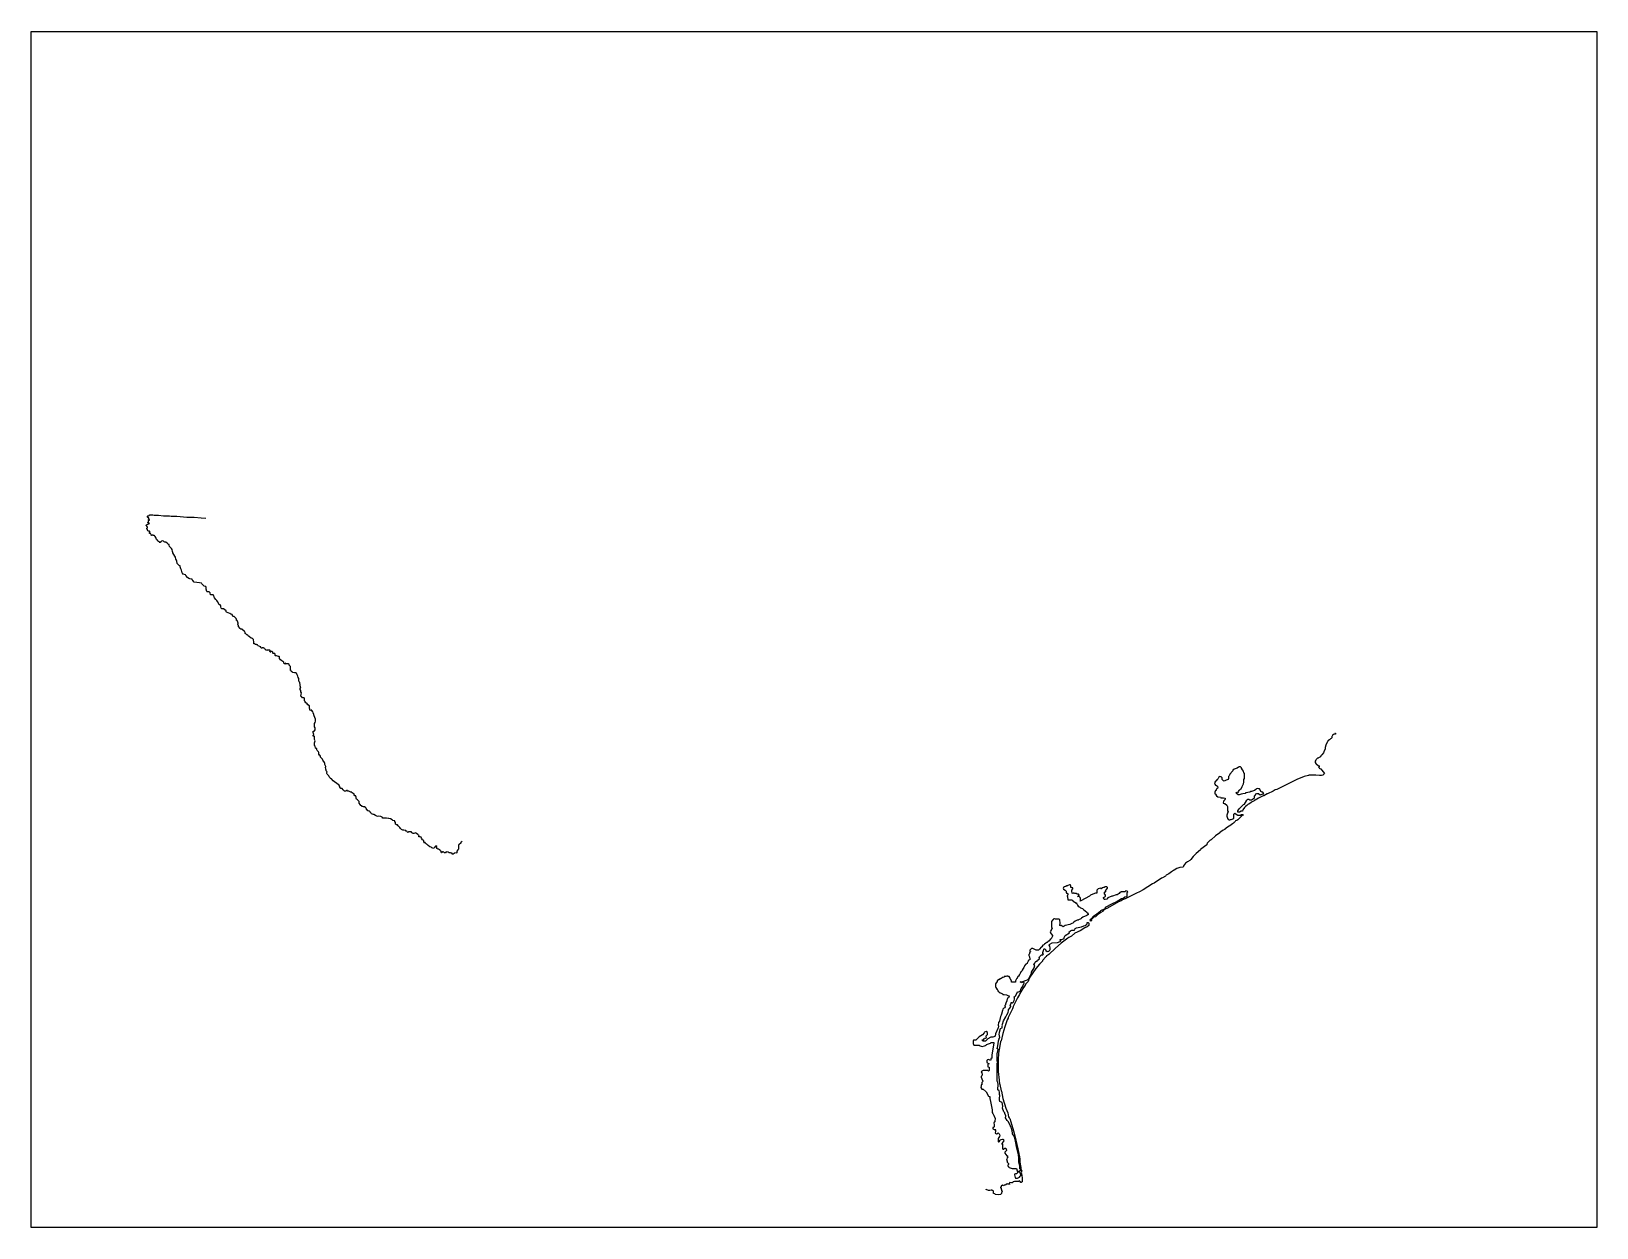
# Model space of a CAD drawing. Extents: x 0.1 to 10.9, y 0.1 to 8.4.
import ezdxf

# ---------------------------------------------------------------- set-up
doc = ezdxf.new("R2010")
doc.units = 0
doc.header["$MEASUREMENT"] = 0
doc.layers.add('STATE', color=7, linetype='CONTINUOUS')

# ---------------------------------------------------------------- blocks, each defined once
blk = doc.blocks.new('BLOCK_2')
at = {"layer": 'STATE'}
blk.add_lwpolyline([(0.093, 0.099), (0.093, 8.373), (10.92, 8.373), (10.92, 0.099), (0.093, 0.099)], dxfattribs=at)
at = {"layer": 'STATE', "color": 2}
for points in [[(3.073, 2.772), (3.07, 2.769), (3.067, 2.766), (3.063, 2.766), (3.063, 2.759), (3.053, 2.749), (3.047, 2.746), (3.047, 2.739), (3.047, 2.732), (3.047, 2.726), (3.047, 2.722), (3.047, 2.716), (3.043, 2.712), (3.037, 2.702), (3.037, 2.696), (3.037, 2.692), (3.03, 2.689), (3.023, 2.692), (3.017, 2.686), (3.01, 2.682), (3.003, 2.682), (3.003, 2.686), (3.003, 2.689), (2.997, 2.689), (2.993, 2.692), (2.983, 2.692), (2.977, 2.696), (2.963, 2.699), (2.957, 2.692), (2.953, 2.692), (2.95, 2.692), (2.947, 2.696), (2.943, 2.699), (2.94, 2.699), (2.937, 2.699), (2.937, 2.696), (2.933, 2.696), (2.933, 2.692), (2.93, 2.692), (2.927, 2.696), (2.927, 2.702), (2.923, 2.706), (2.92, 2.709), (2.917, 2.712), (2.91, 2.716), (2.907, 2.716), (2.903, 2.719), (2.897, 2.722), (2.897, 2.729), (2.897, 2.732), (2.897, 2.736), (2.89, 2.739), (2.887, 2.736), (2.883, 2.729), (2.88, 2.726), (2.877, 2.722), (2.863, 2.726), (2.863, 2.729), (2.853, 2.732), (2.85, 2.732), (2.837, 2.742), (2.833, 2.746), (2.83, 2.752), (2.827, 2.752), (2.82, 2.759), (2.817, 2.762), (2.813, 2.762), (2.813, 2.759), (2.81, 2.762), (2.807, 2.766), (2.807, 2.772), (2.807, 2.776), (2.8, 2.782), (2.793, 2.792), (2.79, 2.799), (2.787, 2.799), (2.783, 2.802), (2.773, 2.802), (2.773, 2.806), (2.777, 2.812), (2.773, 2.812), (2.767, 2.819), (2.757, 2.826), (2.753, 2.829), (2.74, 2.826), (2.73, 2.826), (2.727, 2.829), (2.723, 2.832), (2.723, 2.836), (2.72, 2.836), (2.71, 2.836), (2.707, 2.836), (2.703, 2.836), (2.697, 2.832), (2.693, 2.836), (2.69, 2.842), (2.687, 2.842), (2.683, 2.842), (2.683, 2.846), (2.67, 2.849), (2.663, 2.849), (2.653, 2.852), (2.647, 2.859), (2.643, 2.866), (2.637, 2.872), (2.63, 2.879), (2.627, 2.886), (2.62, 2.886), (2.613, 2.889), (2.613, 2.899), (2.613, 2.902), (2.607, 2.909), (2.607, 2.912), (2.603, 2.912), (2.593, 2.916), (2.59, 2.919), (2.577, 2.926), (2.567, 2.929), (2.563, 2.929), (2.55, 2.932), (2.54, 2.932), (2.53, 2.932), (2.527, 2.932), (2.523, 2.932), (2.523, 2.936), (2.52, 2.939), (2.51, 2.942), (2.493, 2.946), (2.487, 2.942), (2.483, 2.946), (2.473, 2.949), (2.463, 2.956), (2.46, 2.956), (2.447, 2.962), (2.443, 2.966), (2.437, 2.972), (2.437, 2.976), (2.43, 2.979), (2.423, 2.982), (2.42, 2.982), (2.417, 2.989), (2.413, 2.992), (2.41, 2.999), (2.407, 3.002), (2.397, 3.009), (2.393, 3.009), (2.39, 3.009), (2.387, 3.012), (2.383, 3.012), (2.38, 3.012), (2.38, 3.016), (2.377, 3.016), (2.373, 3.019), (2.367, 3.026), (2.36, 3.036), (2.36, 3.046), (2.35, 3.059), (2.343, 3.062), (2.34, 3.066), (2.34, 3.069), (2.34, 3.072), (2.34, 3.079), (2.337, 3.082), (2.337, 3.086), (2.33, 3.086), (2.327, 3.093), (2.327, 3.096), (2.327, 3.099), (2.323, 3.099), (2.32, 3.102), (2.313, 3.106), (2.31, 3.109), (2.31, 3.112), (2.303, 3.112), (2.29, 3.119), (2.28, 3.119), (2.28, 3.122), (2.277, 3.122), (2.273, 3.122), (2.27, 3.119), (2.267, 3.119), (2.263, 3.119), (2.26, 3.119), (2.25, 3.126), (2.243, 3.136), (2.24, 3.136), (2.237, 3.136), (2.233, 3.136), (2.227, 3.146), (2.227, 3.149), (2.227, 3.153), (2.223, 3.153), (2.223, 3.156), (2.223, 3.159), (2.19, 3.183), (2.18, 3.189), (2.17, 3.203), (2.163, 3.206), (2.16, 3.209), (2.157, 3.213), (2.153, 3.216), (2.15, 3.223), (2.14, 3.236), (2.137, 3.239), (2.137, 3.243), (2.137, 3.246), (2.14, 3.249), (2.137, 3.253), (2.133, 3.259), (2.133, 3.263), (2.13, 3.269), (2.127, 3.283), (2.13, 3.286), (2.13, 3.289), (2.127, 3.293), (2.123, 3.303), (2.123, 3.309), (2.12, 3.316), (2.11, 3.333), (2.107, 3.339), (2.103, 3.343), (2.097, 3.349), (2.093, 3.353), (2.093, 3.359), (2.09, 3.366), (2.087, 3.366), (2.083, 3.373), (2.083, 3.379), (2.083, 3.383), (2.083, 3.386), (2.08, 3.389), (2.077, 3.393), (2.07, 3.399), (2.067, 3.403), (2.067, 3.409), (2.067, 3.413), (2.063, 3.413), (2.06, 3.416), (2.057, 3.429), (2.053, 3.433), (2.053, 3.453), (2.057, 3.466), (2.053, 3.476), (2.053, 3.496), (2.05, 3.499), (2.043, 3.499), (2.043, 3.503), (2.043, 3.506), (2.047, 3.509), (2.043, 3.523), (2.043, 3.529), (2.043, 3.533), (2.047, 3.533), (2.05, 3.533), (2.053, 3.536), (2.057, 3.543), (2.057, 3.546), (2.057, 3.553), (2.057, 3.556), (2.053, 3.563), (2.053, 3.573), (2.053, 3.583), (2.053, 3.586), (2.057, 3.593), (2.06, 3.603), (2.06, 3.616), (2.05, 3.639), (2.047, 3.646), (2.047, 3.649), (2.043, 3.659), (2.04, 3.669), (2.037, 3.669), (2.033, 3.676), (2.033, 3.679), (2.03, 3.679), (2.027, 3.676), (2.023, 3.679), (2.02, 3.679), (2.02, 3.686), (2.017, 3.693), (2.017, 3.709), (2.007, 3.716), (2, 3.726), (1.993, 3.729), (1.987, 3.736), (1.987, 3.739), (1.983, 3.743), (1.983, 3.749), (1.983, 3.753), (1.983, 3.756), (1.98, 3.763), (1.97, 3.763), (1.963, 3.773), (1.957, 3.776), (1.96, 3.789), (1.963, 3.799), (1.957, 3.806), (1.957, 3.816), (1.953, 3.816), (1.953, 3.823), (1.953, 3.829), (1.953, 3.833), (1.957, 3.833), (1.953, 3.846), (1.953, 3.856), (1.95, 3.866), (1.95, 3.869), (1.947, 3.873), (1.943, 3.886), (1.943, 3.889), (1.943, 3.896), (1.94, 3.903), (1.937, 3.913), (1.933, 3.923), (1.927, 3.933), (1.923, 3.936), (1.92, 3.936), (1.917, 3.936), (1.913, 3.936), (1.903, 3.939), (1.897, 3.943), (1.893, 3.943), (1.89, 3.953), (1.887, 3.953), (1.887, 3.956), (1.887, 3.963), (1.887, 3.976), (1.887, 3.979), (1.877, 3.989), (1.877, 3.996), (1.873, 3.999), (1.867, 3.999), (1.857, 3.999), (1.85, 4.003), (1.85, 3.999), (1.847, 3.996), (1.847, 3.999), (1.843, 3.999), (1.84, 4.003), (1.84, 4.006), (1.84, 4.009), (1.827, 4.019), (1.817, 4.026), (1.81, 4.036), (1.81, 4.043), (1.81, 4.046), (1.807, 4.049), (1.803, 4.049), (1.79, 4.053), (1.783, 4.053), (1.78, 4.056), (1.78, 4.059), (1.78, 4.066), (1.777, 4.069), (1.773, 4.069), (1.767, 4.069), (1.763, 4.073), (1.763, 4.079), (1.757, 4.086), (1.757, 4.083), (1.753, 4.083), (1.75, 4.079), (1.747, 4.079), (1.743, 4.083), (1.743, 4.086), (1.747, 4.089), (1.743, 4.093), (1.74, 4.093), (1.737, 4.093), (1.73, 4.093), (1.723, 4.093), (1.72, 4.089), (1.717, 4.093), (1.71, 4.099), (1.707, 4.103), (1.703, 4.106), (1.7, 4.109), (1.693, 4.109), (1.69, 4.109), (1.69, 4.106), (1.683, 4.106), (1.68, 4.113), (1.68, 4.116), (1.677, 4.116), (1.673, 4.119), (1.663, 4.123), (1.66, 4.126), (1.657, 4.129), (1.653, 4.129), (1.65, 4.133), (1.643, 4.133), (1.637, 4.136), (1.633, 4.136), (1.633, 4.139), (1.633, 4.149), (1.633, 4.153), (1.63, 4.163), (1.63, 4.166), (1.623, 4.173), (1.613, 4.176), (1.603, 4.186), (1.6, 4.186), (1.6, 4.189), (1.593, 4.193), (1.59, 4.196), (1.587, 4.199), (1.583, 4.199), (1.577, 4.206), (1.573, 4.209), (1.573, 4.213), (1.573, 4.216), (1.57, 4.219), (1.567, 4.223), (1.55, 4.239), (1.547, 4.239), (1.543, 4.239), (1.537, 4.243), (1.527, 4.256), (1.527, 4.263), (1.523, 4.266), (1.523, 4.269), (1.52, 4.273), (1.523, 4.276), (1.523, 4.279), (1.52, 4.293), (1.517, 4.299), (1.513, 4.299), (1.513, 4.306), (1.51, 4.313), (1.497, 4.326), (1.487, 4.326), (1.483, 4.339), (1.473, 4.343), (1.467, 4.346), (1.443, 4.356), (1.44, 4.359), (1.44, 4.363), (1.44, 4.366), (1.423, 4.379), (1.41, 4.379), (1.407, 4.383), (1.403, 4.393), (1.403, 4.396), (1.403, 4.399), (1.4, 4.406), (1.397, 4.406), (1.393, 4.409), (1.38, 4.429), (1.377, 4.436), (1.37, 4.443), (1.36, 4.456), (1.353, 4.473), (1.35, 4.476), (1.347, 4.476), (1.337, 4.476), (1.333, 4.476), (1.33, 4.489), (1.327, 4.493), (1.323, 4.496), (1.31, 4.496), (1.307, 4.499), (1.303, 4.516), (1.303, 4.526), (1.3, 4.533), (1.29, 4.536), (1.273, 4.553), (1.27, 4.556), (1.267, 4.556), (1.257, 4.559), (1.22, 4.563), (1.21, 4.576), (1.207, 4.579), (1.207, 4.583), (1.203, 4.583), (1.19, 4.586), (1.183, 4.589), (1.173, 4.596), (1.163, 4.609), (1.16, 4.613), (1.143, 4.619), (1.14, 4.626), (1.137, 4.629), (1.133, 4.646), (1.127, 4.656), (1.123, 4.669), (1.123, 4.676), (1.117, 4.679), (1.103, 4.693), (1.1, 4.709), (1.097, 4.716), (1.093, 4.723), (1.09, 4.736), (1.087, 4.743), (1.073, 4.766), (1.073, 4.769), (1.07, 4.776), (1.067, 4.789), (1.063, 4.796), (1.06, 4.799), (1.053, 4.806), (1.05, 4.809), (1.047, 4.819), (1.047, 4.823), (1.043, 4.823), (1.037, 4.829), (1.033, 4.833), (1.023, 4.839), (1.017, 4.839), (1.013, 4.843), (1.007, 4.846), (1.003, 4.849), (0.993, 4.846), (0.99, 4.843), (0.99, 4.839), (0.987, 4.839), (0.983, 4.839), (0.983, 4.836), (0.98, 4.839), (0.967, 4.849), (0.967, 4.853), (0.96, 4.859), (0.957, 4.866), (0.957, 4.869), (0.953, 4.873), (0.953, 4.876), (0.95, 4.879), (0.947, 4.879), (0.947, 4.883), (0.943, 4.886), (0.937, 4.886), (0.937, 4.889), (0.933, 4.889), (0.93, 4.889), (0.93, 4.886), (0.927, 4.886), (0.923, 4.889), (0.923, 4.893), (0.92, 4.896), (0.917, 4.899), (0.91, 4.899), (0.91, 4.903), (0.91, 4.906), (0.913, 4.909), (0.913, 4.913), (0.91, 4.916), (0.903, 4.916), (0.9, 4.919), (0.897, 4.923), (0.897, 4.926), (0.897, 4.929), (0.893, 4.929), (0.893, 4.933), (0.893, 4.936), (0.897, 4.939), (0.897, 4.943), (0.897, 4.946), (0.893, 4.949), (0.89, 4.953), (0.887, 4.953), (0.887, 4.956), (0.89, 4.959), (0.893, 4.963), (0.897, 4.963), (0.9, 4.966), (0.903, 4.966), (0.907, 4.966), (0.907, 4.969), (0.91, 4.969), (0.907, 4.973), (0.903, 4.973), (0.9, 4.973), (0.9, 4.976), (0.903, 4.979), (0.903, 4.983), (0.903, 4.986), (0.903, 4.989), (0.91, 4.993), (0.91, 4.996), (0.907, 4.996), (0.903, 4.996), (0.903, 4.999), (0.907, 5.003), (0.907, 5.006), (0.907, 5.009), (0.903, 5.009), (0.9, 5.009), (0.897, 5.013), (0.897, 5.016), (0.897, 5.019), (0.9, 5.023), (0.903, 5.023), (0.907, 5.023), (0.91, 5.026), (0.91, 5.029), (0.92, 5.029), (0.923, 5.029), (0.927, 5.029), (0.93, 5.029), (0.933, 5.029), (0.943, 5.026), (0.947, 5.026), (0.973, 5.026), (1.007, 5.023), (1.02, 5.023), (1.04, 5.023), (1.05, 5.023), (1.06, 5.019), (1.093, 5.019), (1.097, 5.019), (1.1, 5.019), (1.17, 5.013), (1.173, 5.013), (1.183, 5.013), (1.22, 5.013), (1.267, 5.009), (1.3, 5.006)], [(9.11, 3.519), (9.113, 3.519), (9.113, 3.516), (9.113, 3.513), (9.11, 3.513), (9.107, 3.513), (9.1, 3.509), (9.097, 3.509), (9.093, 3.506), (9.093, 3.503), (9.09, 3.499), (9.087, 3.496), (9.087, 3.489), (9.087, 3.486), (9.083, 3.483), (9.08, 3.479), (9.073, 3.473), (9.06, 3.466), (9.06, 3.463), (9.057, 3.459), (9.05, 3.443), (9.047, 3.436), (9.043, 3.419), (9.043, 3.409), (9.04, 3.406), (9.033, 3.389), (9.03, 3.383), (9.02, 3.369), (9.02, 3.366), (9.017, 3.366), (9.013, 3.363), (9.01, 3.356), (8.997, 3.349), (8.993, 3.346), (8.99, 3.346), (8.983, 3.339), (8.98, 3.336), (8.977, 3.333), (8.973, 3.326), (8.973, 3.319), (8.973, 3.316), (8.977, 3.309), (8.98, 3.306), (8.993, 3.296), (8.997, 3.296), (9, 3.289), (9, 3.286), (8.997, 3.283), (9, 3.279), (9, 3.276), (9.01, 3.273), (9.013, 3.273), (9.02, 3.263), (9.037, 3.239), (9.027, 3.229), (9.017, 3.226), (9.003, 3.226), (8.977, 3.229), (8.96, 3.229), (8.937, 3.229), (8.933, 3.229), (8.93, 3.229), (8.927, 3.226), (8.897, 3.219), (8.847, 3.199), (8.707, 3.129), (8.697, 3.126), (8.683, 3.119), (8.643, 3.099), (8.64, 3.099), (8.617, 3.086), (8.613, 3.086), (8.58, 3.069), (8.57, 3.062), (8.557, 3.056), (8.553, 3.056), (8.55, 3.052), (8.533, 3.042), (8.53, 3.042), (8.53, 3.039), (8.513, 3.029), (8.507, 3.026), (8.503, 3.022), (8.5, 3.019), (8.49, 3.012), (8.483, 3.006), (8.473, 2.989), (8.47, 2.979), (8.46, 2.979), (8.45, 2.972), (8.443, 2.972), (8.44, 2.972), (8.437, 2.972), (8.437, 2.976), (8.437, 2.982), (8.447, 2.996), (8.453, 3.002), (8.46, 3.009), (8.463, 3.012), (8.47, 3.019), (8.473, 3.022), (8.477, 3.026), (8.483, 3.029), (8.497, 3.052), (8.497, 3.056), (8.503, 3.059), (8.507, 3.062), (8.513, 3.062), (8.52, 3.059), (8.533, 3.059), (8.547, 3.066), (8.553, 3.072), (8.553, 3.082), (8.553, 3.086), (8.557, 3.089), (8.563, 3.099), (8.57, 3.102), (8.58, 3.102), (8.583, 3.099), (8.593, 3.093), (8.607, 3.096), (8.617, 3.099), (8.61, 3.112), (8.607, 3.112), (8.597, 3.116), (8.597, 3.119), (8.587, 3.133), (8.583, 3.133), (8.577, 3.136), (8.567, 3.133), (8.563, 3.129), (8.553, 3.122), (8.533, 3.116), (8.527, 3.116), (8.52, 3.112), (8.507, 3.109), (8.49, 3.106), (8.49, 3.102), (8.473, 3.099), (8.46, 3.096), (8.447, 3.093), (8.44, 3.093), (8.433, 3.096), (8.43, 3.102), (8.427, 3.109), (8.433, 3.112), (8.437, 3.109), (8.44, 3.109), (8.443, 3.116), (8.447, 3.122), (8.45, 3.126), (8.46, 3.136), (8.463, 3.139), (8.467, 3.149), (8.477, 3.169), (8.48, 3.179), (8.48, 3.186), (8.48, 3.189), (8.48, 3.199), (8.483, 3.206), (8.483, 3.216), (8.483, 3.219), (8.483, 3.226), (8.483, 3.229), (8.483, 3.239), (8.483, 3.243), (8.48, 3.243), (8.477, 3.256), (8.47, 3.266), (8.463, 3.276), (8.463, 3.279), (8.457, 3.286), (8.453, 3.286), (8.45, 3.286), (8.447, 3.286), (8.443, 3.283), (8.433, 3.276), (8.42, 3.273), (8.413, 3.269), (8.403, 3.263), (8.403, 3.259), (8.4, 3.256), (8.383, 3.236), (8.38, 3.229), (8.377, 3.223), (8.373, 3.219), (8.373, 3.216), (8.373, 3.206), (8.37, 3.199), (8.357, 3.193), (8.343, 3.186), (8.34, 3.189), (8.333, 3.196), (8.333, 3.199), (8.33, 3.199), (8.33, 3.203), (8.33, 3.209), (8.327, 3.213), (8.323, 3.216), (8.317, 3.216), (8.31, 3.219), (8.303, 3.206), (8.3, 3.203), (8.297, 3.199), (8.293, 3.196), (8.287, 3.189), (8.283, 3.186), (8.28, 3.179), (8.28, 3.176), (8.277, 3.172), (8.28, 3.169), (8.28, 3.166), (8.283, 3.159), (8.29, 3.156), (8.293, 3.156), (8.293, 3.153), (8.297, 3.153), (8.297, 3.149), (8.3, 3.146), (8.3, 3.143), (8.297, 3.139), (8.297, 3.136), (8.293, 3.136), (8.287, 3.126), (8.287, 3.122), (8.283, 3.122), (8.28, 3.112), (8.28, 3.109), (8.28, 3.106), (8.28, 3.099), (8.283, 3.096), (8.29, 3.086), (8.3, 3.079), (8.303, 3.079), (8.317, 3.076), (8.32, 3.072), (8.323, 3.072), (8.337, 3.072), (8.34, 3.072), (8.35, 3.069), (8.35, 3.062), (8.347, 3.062), (8.347, 3.059), (8.34, 3.049), (8.337, 3.036), (8.343, 3.032), (8.347, 3.032), (8.363, 3.022), (8.367, 3.012), (8.367, 3.009), (8.367, 2.999), (8.367, 2.992), (8.367, 2.989), (8.367, 2.982), (8.37, 2.976), (8.37, 2.972), (8.367, 2.969), (8.367, 2.966), (8.363, 2.952), (8.363, 2.946), (8.367, 2.932), (8.367, 2.929), (8.367, 2.926), (8.37, 2.926), (8.37, 2.922), (8.373, 2.922), (8.377, 2.919), (8.383, 2.919), (8.387, 2.922), (8.393, 2.922), (8.41, 2.929), (8.41, 2.936), (8.41, 2.942), (8.41, 2.959), (8.417, 2.966), (8.427, 2.959), (8.437, 2.952), (8.44, 2.952), (8.443, 2.952), (8.46, 2.952), (8.46, 2.956), (8.47, 2.956), (8.477, 2.952), (8.47, 2.952), (8.447, 2.929), (8.44, 2.922), (8.437, 2.919), (8.43, 2.916), (8.423, 2.912), (8.42, 2.909), (8.413, 2.902), (8.41, 2.902), (8.41, 2.899), (8.407, 2.896), (8.4, 2.892), (8.383, 2.879), (8.377, 2.876), (8.367, 2.869), (8.347, 2.856), (8.347, 2.852), (8.337, 2.849), (8.32, 2.836), (8.313, 2.832), (8.313, 2.829), (8.283, 2.809), (8.253, 2.782), (8.25, 2.779), (8.247, 2.779), (8.237, 2.769), (8.23, 2.762), (8.227, 2.759), (8.227, 2.756), (8.223, 2.752), (8.223, 2.746), (8.183, 2.716), (8.18, 2.712), (8.15, 2.686), (8.143, 2.679), (8.13, 2.666), (8.113, 2.646), (8.107, 2.639), (8.09, 2.629), (8.077, 2.619), (8.063, 2.602), (8.063, 2.599), (8.06, 2.592), (8.037, 2.589), (8.023, 2.586), (8.017, 2.582), (7.997, 2.572), (7.993, 2.569), (7.98, 2.559), (7.96, 2.546), (7.943, 2.536), (7.94, 2.532), (7.937, 2.529), (7.917, 2.519), (7.91, 2.516), (7.86, 2.482), (7.847, 2.476), (7.783, 2.436), (7.757, 2.422), (7.737, 2.412), (7.713, 2.402), (7.677, 2.382), (7.663, 2.376), (7.647, 2.369), (7.64, 2.366), (7.63, 2.359), (7.613, 2.352), (7.537, 2.309), (7.52, 2.302), (7.517, 2.299), (7.507, 2.292), (7.507, 2.289), (7.49, 2.279), (7.467, 2.262), (7.457, 2.252), (7.453, 2.249), (7.443, 2.246), (7.423, 2.229), (7.427, 2.222), (7.42, 2.219), (7.42, 2.222), (7.417, 2.226), (7.42, 2.232), (7.423, 2.236), (7.443, 2.256), (7.447, 2.259), (7.463, 2.269), (7.483, 2.286), (7.487, 2.289), (7.49, 2.292), (7.5, 2.296), (7.503, 2.296), (7.52, 2.306), (7.523, 2.309), (7.523, 2.316), (7.57, 2.342), (7.597, 2.352), (7.633, 2.376), (7.643, 2.376), (7.657, 2.386), (7.673, 2.389), (7.673, 2.396), (7.673, 2.402), (7.673, 2.416), (7.677, 2.422), (7.67, 2.426), (7.663, 2.429), (7.66, 2.426), (7.657, 2.422), (7.653, 2.422), (7.647, 2.422), (7.64, 2.422), (7.637, 2.422), (7.63, 2.422), (7.63, 2.419), (7.627, 2.419), (7.623, 2.416), (7.617, 2.409), (7.603, 2.402), (7.597, 2.402), (7.57, 2.392), (7.567, 2.392), (7.54, 2.379), (7.533, 2.372), (7.52, 2.369), (7.513, 2.369), (7.51, 2.379), (7.51, 2.382), (7.517, 2.386), (7.523, 2.392), (7.523, 2.399), (7.513, 2.412), (7.527, 2.429), (7.523, 2.429), (7.537, 2.446), (7.537, 2.452), (7.533, 2.456), (7.53, 2.456), (7.527, 2.456), (7.52, 2.456), (7.517, 2.456), (7.513, 2.452), (7.51, 2.452), (7.503, 2.449), (7.493, 2.442), (7.49, 2.442), (7.487, 2.446), (7.473, 2.442), (7.463, 2.432), (7.463, 2.426), (7.463, 2.416), (7.463, 2.412), (7.453, 2.412), (7.447, 2.409), (7.42, 2.399), (7.417, 2.396), (7.413, 2.392), (7.353, 2.359), (7.347, 2.356), (7.35, 2.362), (7.35, 2.376), (7.347, 2.382), (7.343, 2.386), (7.33, 2.389), (7.34, 2.396), (7.34, 2.399), (7.337, 2.406), (7.333, 2.406), (7.327, 2.406), (7.323, 2.409), (7.32, 2.409), (7.31, 2.409), (7.307, 2.412), (7.3, 2.412), (7.297, 2.409), (7.293, 2.412), (7.29, 2.426), (7.29, 2.432), (7.297, 2.442), (7.297, 2.446), (7.297, 2.449), (7.293, 2.449), (7.287, 2.452), (7.283, 2.452), (7.283, 2.456), (7.283, 2.459), (7.283, 2.462), (7.28, 2.466), (7.28, 2.469), (7.277, 2.469), (7.273, 2.469), (7.263, 2.466), (7.26, 2.462), (7.253, 2.462), (7.25, 2.459), (7.247, 2.459), (7.243, 2.459), (7.24, 2.456), (7.233, 2.452), (7.23, 2.446), (7.233, 2.439), (7.243, 2.432), (7.25, 2.426), (7.25, 2.422), (7.25, 2.419), (7.25, 2.416), (7.253, 2.412), (7.257, 2.412), (7.26, 2.409), (7.263, 2.409), (7.263, 2.406), (7.263, 2.402), (7.26, 2.396), (7.257, 2.396), (7.257, 2.392), (7.257, 2.389), (7.26, 2.389), (7.26, 2.386), (7.26, 2.379), (7.263, 2.376), (7.263, 2.372), (7.263, 2.369), (7.263, 2.366), (7.267, 2.366), (7.273, 2.366), (7.277, 2.366), (7.29, 2.366), (7.297, 2.362), (7.297, 2.359), (7.297, 2.356), (7.3, 2.356), (7.31, 2.349), (7.313, 2.349), (7.313, 2.346), (7.32, 2.346), (7.323, 2.346), (7.323, 2.342), (7.327, 2.336), (7.33, 2.329), (7.333, 2.322), (7.34, 2.319), (7.343, 2.319), (7.35, 2.312), (7.363, 2.306), (7.37, 2.299), (7.393, 2.282), (7.397, 2.276), (7.4, 2.276), (7.4, 2.272), (7.4, 2.269), (7.403, 2.269), (7.403, 2.266), (7.403, 2.262), (7.4, 2.262), (7.393, 2.259), (7.367, 2.246), (7.357, 2.239), (7.353, 2.236), (7.337, 2.229), (7.333, 2.226), (7.327, 2.226), (7.317, 2.222), (7.313, 2.219), (7.303, 2.212), (7.297, 2.206), (7.29, 2.202), (7.28, 2.199), (7.277, 2.196), (7.243, 2.189), (7.23, 2.179), (7.217, 2.189), (7.213, 2.189), (7.213, 2.186), (7.207, 2.189), (7.21, 2.206), (7.207, 2.229), (7.203, 2.232), (7.2, 2.232), (7.197, 2.232), (7.177, 2.232), (7.17, 2.236), (7.167, 2.236), (7.16, 2.232), (7.16, 2.229), (7.157, 2.226), (7.15, 2.216), (7.15, 2.202), (7.15, 2.199), (7.15, 2.189), (7.15, 2.179), (7.153, 2.169), (7.15, 2.166), (7.15, 2.162), (7.143, 2.149), (7.14, 2.146), (7.143, 2.139), (7.147, 2.132), (7.157, 2.119), (7.157, 2.116), (7.147, 2.096), (7.14, 2.092), (7.133, 2.082), (7.123, 2.076), (7.12, 2.072), (7.117, 2.072), (7.11, 2.066), (7.1, 2.059), (7.097, 2.056), (7.09, 2.052), (7.083, 2.042), (7.08, 2.039), (7.077, 2.039), (7.067, 2.026), (7.06, 2.019), (7.043, 2.019), (7.03, 2.026), (7.02, 2.029), (7.017, 2.029), (7.013, 2.029), (7.01, 2.029), (7, 2.019), (7, 2.016), (7, 2.009), (7.003, 2.009), (7.003, 2.006), (7, 2.002), (6.997, 1.999), (6.997, 1.992), (6.993, 1.989), (6.993, 1.982), (6.997, 1.972), (6.997, 1.969), (7, 1.959), (7, 1.952), (6.997, 1.952), (6.993, 1.949), (6.987, 1.946), (6.987, 1.942), (6.98, 1.929), (6.98, 1.926), (6.973, 1.922), (6.97, 1.919), (6.963, 1.909), (6.96, 1.902), (6.957, 1.899), (6.953, 1.892), (6.947, 1.879), (6.943, 1.872), (6.94, 1.869), (6.937, 1.869), (6.933, 1.856), (6.93, 1.852), (6.927, 1.849), (6.92, 1.839), (6.917, 1.836), (6.91, 1.819), (6.907, 1.819), (6.9, 1.806), (6.9, 1.802), (6.9, 1.796), (6.897, 1.796), (6.893, 1.796), (6.89, 1.796), (6.883, 1.796), (6.88, 1.796), (6.877, 1.796), (6.873, 1.796), (6.873, 1.799), (6.873, 1.802), (6.873, 1.806), (6.873, 1.809), (6.87, 1.809), (6.867, 1.812), (6.867, 1.816), (6.863, 1.819), (6.863, 1.822), (6.863, 1.826), (6.86, 1.826), (6.86, 1.829), (6.857, 1.836), (6.847, 1.836), (6.847, 1.839), (6.843, 1.839), (6.84, 1.839), (6.833, 1.836), (6.83, 1.836), (6.827, 1.836), (6.823, 1.836), (6.823, 1.832), (6.82, 1.832), (6.813, 1.829), (6.807, 1.829), (6.807, 1.826), (6.8, 1.822), (6.793, 1.819), (6.787, 1.812), (6.783, 1.816), (6.783, 1.812), (6.773, 1.806), (6.773, 1.802), (6.763, 1.786), (6.763, 1.782), (6.763, 1.766), (6.763, 1.762), (6.767, 1.759), (6.767, 1.756), (6.767, 1.752), (6.77, 1.752), (6.773, 1.746), (6.777, 1.742), (6.777, 1.739), (6.78, 1.732), (6.783, 1.732), (6.79, 1.726), (6.793, 1.722), (6.797, 1.722), (6.81, 1.716), (6.813, 1.712), (6.817, 1.712), (6.82, 1.712), (6.823, 1.712), (6.837, 1.709), (6.853, 1.702), (6.857, 1.702), (6.857, 1.699), (6.853, 1.689), (6.85, 1.689), (6.847, 1.689), (6.843, 1.679), (6.843, 1.676), (6.84, 1.672), (6.84, 1.669), (6.84, 1.666), (6.837, 1.662), (6.833, 1.652), (6.833, 1.649), (6.83, 1.646), (6.83, 1.642), (6.83, 1.639), (6.827, 1.636), (6.827, 1.632), (6.827, 1.629), (6.83, 1.626), (6.827, 1.622), (6.827, 1.619), (6.82, 1.616), (6.813, 1.609), (6.81, 1.602), (6.803, 1.576), (6.8, 1.569), (6.797, 1.559), (6.793, 1.539), (6.79, 1.526), (6.783, 1.519), (6.78, 1.499), (6.783, 1.492), (6.78, 1.482), (6.777, 1.476), (6.763, 1.439), (6.763, 1.432), (6.76, 1.429), (6.757, 1.422), (6.75, 1.419), (6.743, 1.416), (6.73, 1.416), (6.71, 1.406), (6.693, 1.389), (6.677, 1.389), (6.67, 1.396), (6.667, 1.399), (6.673, 1.399), (6.68, 1.399), (6.683, 1.406), (6.687, 1.409), (6.693, 1.409), (6.7, 1.412), (6.697, 1.422), (6.697, 1.426), (6.707, 1.436), (6.707, 1.446), (6.707, 1.449), (6.697, 1.456), (6.687, 1.452), (6.683, 1.446), (6.673, 1.432), (6.65, 1.419), (6.643, 1.412), (6.627, 1.396), (6.617, 1.396), (6.61, 1.396), (6.607, 1.392), (6.607, 1.382), (6.607, 1.372), (6.61, 1.366), (6.613, 1.362), (6.633, 1.362), (6.643, 1.362), (6.65, 1.362), (6.657, 1.356), (6.67, 1.352), (6.687, 1.356), (6.693, 1.359), (6.697, 1.362), (6.7, 1.366), (6.707, 1.369), (6.72, 1.372), (6.727, 1.376), (6.73, 1.379), (6.75, 1.379), (6.75, 1.376), (6.743, 1.336), (6.737, 1.292), (6.737, 1.272), (6.73, 1.269), (6.73, 1.266), (6.73, 1.259), (6.727, 1.256), (6.717, 1.259), (6.713, 1.262), (6.707, 1.259), (6.703, 1.256), (6.703, 1.242), (6.717, 1.232), (6.713, 1.232), (6.71, 1.229), (6.71, 1.226), (6.71, 1.212), (6.717, 1.209), (6.717, 1.206), (6.717, 1.202), (6.717, 1.186), (6.713, 1.182), (6.71, 1.186), (6.707, 1.186), (6.7, 1.186), (6.68, 1.186), (6.677, 1.186), (6.667, 1.182), (6.663, 1.176), (6.667, 1.169), (6.67, 1.159), (6.667, 1.149), (6.663, 1.146), (6.663, 1.139), (6.673, 1.116), (6.677, 1.112), (6.67, 1.106), (6.667, 1.102), (6.667, 1.092), (6.667, 1.089), (6.667, 1.086), (6.663, 1.086), (6.663, 1.079), (6.66, 1.069), (6.667, 1.056), (6.67, 1.056), (6.677, 1.056), (6.697, 1.039), (6.713, 1.009), (6.717, 1.006), (6.723, 1.006), (6.723, 0.992), (6.727, 0.972), (6.74, 0.915), (6.74, 0.895), (6.743, 0.889), (6.747, 0.879), (6.75, 0.875), (6.753, 0.872), (6.753, 0.869), (6.76, 0.855), (6.76, 0.849), (6.757, 0.839), (6.757, 0.832), (6.753, 0.829), (6.75, 0.822), (6.753, 0.812), (6.753, 0.809), (6.753, 0.805), (6.753, 0.799), (6.75, 0.792), (6.743, 0.792), (6.743, 0.782), (6.747, 0.779), (6.757, 0.775), (6.76, 0.775), (6.76, 0.779), (6.763, 0.775), (6.763, 0.765), (6.76, 0.755), (6.76, 0.752), (6.77, 0.749), (6.773, 0.749), (6.777, 0.752), (6.777, 0.755), (6.783, 0.752), (6.787, 0.749), (6.793, 0.739), (6.79, 0.729), (6.78, 0.715), (6.78, 0.699), (6.78, 0.692), (6.783, 0.692), (6.79, 0.695), (6.793, 0.699), (6.793, 0.705), (6.8, 0.709), (6.81, 0.712), (6.813, 0.712), (6.817, 0.709), (6.82, 0.705), (6.817, 0.699), (6.817, 0.692), (6.81, 0.689), (6.807, 0.682), (6.803, 0.679), (6.807, 0.679), (6.81, 0.679), (6.81, 0.665), (6.81, 0.662), (6.81, 0.645), (6.813, 0.645), (6.813, 0.642), (6.817, 0.642), (6.82, 0.642), (6.82, 0.645), (6.827, 0.649), (6.833, 0.649), (6.837, 0.635), (6.837, 0.632), (6.827, 0.622), (6.827, 0.615), (6.84, 0.595), (6.843, 0.595), (6.847, 0.589), (6.843, 0.582), (6.84, 0.572), (6.837, 0.565), (6.843, 0.559), (6.843, 0.552), (6.853, 0.542), (6.853, 0.535), (6.847, 0.532), (6.847, 0.529), (6.847, 0.525), (6.85, 0.525), (6.85, 0.522), (6.853, 0.522), (6.853, 0.519), (6.857, 0.515), (6.863, 0.512), (6.877, 0.509), (6.88, 0.509), (6.89, 0.509), (6.897, 0.509), (6.903, 0.509), (6.907, 0.505), (6.91, 0.505), (6.91, 0.502), (6.91, 0.499), (6.913, 0.485), (6.913, 0.479), (6.907, 0.472), (6.9, 0.472), (6.893, 0.469), (6.893, 0.465), (6.897, 0.445), (6.9, 0.442), (6.907, 0.442), (6.913, 0.442), (6.927, 0.449), (6.933, 0.455), (6.937, 0.459), (6.937, 0.465), (6.93, 0.482), (6.923, 0.482), (6.923, 0.489), (6.933, 0.495), (6.943, 0.495), (6.94, 0.479), (6.943, 0.462), (6.947, 0.439), (6.947, 0.429), (6.947, 0.425), (6.947, 0.415), (6.94, 0.412), (6.937, 0.412), (6.933, 0.419), (6.927, 0.422), (6.92, 0.419), (6.907, 0.419), (6.9, 0.419), (6.893, 0.419), (6.883, 0.415), (6.88, 0.412), (6.88, 0.409), (6.873, 0.409), (6.86, 0.412), (6.857, 0.409), (6.86, 0.399), (6.857, 0.399), (6.85, 0.399), (6.843, 0.402), (6.833, 0.395), (6.83, 0.395), (6.827, 0.392), (6.823, 0.392), (6.82, 0.389), (6.81, 0.392), (6.8, 0.385), (6.8, 0.382), (6.797, 0.379), (6.797, 0.375), (6.8, 0.375), (6.8, 0.372), (6.8, 0.365), (6.803, 0.362), (6.803, 0.355), (6.807, 0.349), (6.803, 0.339), (6.803, 0.335), (6.797, 0.329), (6.783, 0.325), (6.763, 0.329), (6.76, 0.329), (6.757, 0.332), (6.75, 0.335), (6.747, 0.335), (6.747, 0.339), (6.747, 0.342), (6.747, 0.352), (6.743, 0.355), (6.74, 0.355), (6.737, 0.359), (6.733, 0.359), (6.723, 0.355), (6.72, 0.355), (6.717, 0.355), (6.713, 0.355), (6.697, 0.362), (6.697, 0.365)], [(6.783, 1.392), (6.787, 1.406), (6.787, 1.409), (6.79, 1.412), (6.793, 1.412), (6.79, 1.429), (6.787, 1.432), (6.79, 1.452), (6.797, 1.476), (6.807, 1.482), (6.807, 1.492), (6.81, 1.496), (6.807, 1.502), (6.81, 1.506), (6.817, 1.529), (6.833, 1.556), (6.84, 1.572), (6.85, 1.586), (6.85, 1.589), (6.853, 1.599), (6.853, 1.602), (6.853, 1.606), (6.857, 1.612), (6.86, 1.616), (6.867, 1.629), (6.867, 1.632), (6.863, 1.636), (6.87, 1.652), (6.87, 1.656), (6.877, 1.656), (6.88, 1.652), (6.883, 1.656), (6.89, 1.669), (6.893, 1.679), (6.893, 1.689), (6.89, 1.692), (6.89, 1.696), (6.897, 1.699), (6.9, 1.702), (6.91, 1.719), (6.913, 1.729), (6.917, 1.729), (6.92, 1.729), (6.927, 1.732), (6.937, 1.742), (6.937, 1.746), (6.937, 1.749), (6.94, 1.752), (6.953, 1.772), (6.953, 1.776), (6.953, 1.779), (6.957, 1.782), (6.957, 1.786), (6.96, 1.789), (6.96, 1.792), (6.957, 1.796), (6.953, 1.796), (6.94, 1.792), (6.937, 1.796), (6.933, 1.799), (6.95, 1.802), (6.963, 1.806), (6.983, 1.812), (6.993, 1.822), (7.01, 1.859), (7.01, 1.862), (7.01, 1.866), (7.03, 1.896), (7.033, 1.912), (7.03, 1.912), (7.027, 1.916), (7.033, 1.929), (7.04, 1.942), (7.043, 1.939), (7.05, 1.942), (7.053, 1.949), (7.063, 1.956), (7.067, 1.962), (7.063, 1.966), (7.067, 1.972), (7.08, 1.986), (7.09, 1.986), (7.093, 1.992), (7.09, 1.992), (7.09, 2.002), (7.093, 2.016), (7.097, 2.026), (7.1, 2.029), (7.103, 2.026), (7.107, 2.022), (7.11, 2.016), (7.12, 2.009), (7.13, 2.012), (7.137, 2.019), (7.14, 2.022), (7.14, 2.032), (7.137, 2.046), (7.133, 2.052), (7.133, 2.056), (7.137, 2.059), (7.153, 2.069), (7.19, 2.072), (7.21, 2.079), (7.213, 2.082), (7.21, 2.089), (7.21, 2.092), (7.22, 2.092), (7.237, 2.099), (7.237, 2.102), (7.237, 2.106), (7.243, 2.119), (7.273, 2.139), (7.27, 2.142), (7.28, 2.152), (7.29, 2.156), (7.307, 2.156), (7.31, 2.159), (7.313, 2.169), (7.323, 2.172), (7.357, 2.179), (7.373, 2.186), (7.383, 2.189), (7.393, 2.199), (7.397, 2.202), (7.397, 2.206), (7.397, 2.209), (7.403, 2.209), (7.407, 2.206), (7.407, 2.202), (7.407, 2.192), (7.407, 2.189), (7.397, 2.179), (7.38, 2.172), (7.347, 2.152), (7.31, 2.136), (7.287, 2.116), (7.27, 2.106), (7.263, 2.102), (7.217, 2.066), (7.177, 2.032), (7.13, 1.989), (7.117, 1.979), (7.113, 1.976), (7.113, 1.972), (7.11, 1.972), (7.087, 1.946), (7.087, 1.942), (7.067, 1.922), (7.04, 1.892), (7.02, 1.862), (7, 1.832), (6.993, 1.819), (6.99, 1.809), (6.99, 1.806), (6.987, 1.802), (6.983, 1.796), (6.97, 1.782), (6.97, 1.779), (6.967, 1.776), (6.947, 1.746), (6.947, 1.742), (6.943, 1.742), (6.93, 1.719), (6.927, 1.712), (6.913, 1.689), (6.903, 1.666), (6.897, 1.656), (6.893, 1.646), (6.89, 1.642), (6.883, 1.629), (6.883, 1.626), (6.88, 1.612), (6.85, 1.552), (6.85, 1.549), (6.843, 1.536), (6.827, 1.489), (6.813, 1.442), (6.8, 1.392), (6.797, 1.386), (6.79, 1.342), (6.783, 1.306), (6.78, 1.259), (6.78, 1.222), (6.78, 1.179), (6.787, 1.119), (6.79, 1.092), (6.793, 1.092), (6.793, 1.089), (6.8, 1.046), (6.803, 1.042), (6.813, 0.992), (6.833, 0.925), (6.837, 0.915), (6.84, 0.912), (6.84, 0.909), (6.847, 0.892), (6.853, 0.865), (6.857, 0.859), (6.86, 0.855), (6.867, 0.832), (6.887, 0.769), (6.89, 0.752), (6.903, 0.705), (6.91, 0.675), (6.917, 0.645), (6.923, 0.612), (6.923, 0.609), (6.927, 0.592), (6.93, 0.572), (6.93, 0.569), (6.93, 0.552), (6.937, 0.515), (6.937, 0.509), (6.94, 0.499), (6.937, 0.499), (6.93, 0.505), (6.93, 0.525), (6.923, 0.555), (6.923, 0.579), (6.92, 0.605), (6.91, 0.649), (6.897, 0.709), (6.89, 0.732), (6.88, 0.749), (6.88, 0.752), (6.877, 0.769), (6.873, 0.785), (6.87, 0.795), (6.863, 0.805), (6.853, 0.832), (6.843, 0.839), (6.83, 0.859), (6.833, 0.869), (6.833, 0.872), (6.827, 0.889), (6.827, 0.892), (6.82, 0.899), (6.81, 0.925), (6.813, 0.939), (6.807, 0.965), (6.793, 0.972), (6.79, 0.982), (6.79, 0.992), (6.79, 0.996), (6.793, 1.009), (6.793, 1.012), (6.79, 1.019), (6.79, 1.025), (6.79, 1.036), (6.787, 1.046), (6.777, 1.052), (6.78, 1.092), (6.777, 1.102), (6.773, 1.112), (6.773, 1.146), (6.773, 1.226), (6.773, 1.236), (6.777, 1.246), (6.773, 1.252), (6.773, 1.256), (6.773, 1.302), (6.78, 1.332), (6.777, 1.336), (6.773, 1.336), (6.777, 1.356), (6.78, 1.372), (6.783, 1.389), (6.783, 1.392)]]:
    blk.add_lwpolyline(points, dxfattribs=at)

msp = doc.modelspace()

# ---------------------------------------------------------------- block references
at = {"layer": 'STATE'}
msp.add_blockref('BLOCK_2', (0, 0), dxfattribs=at)

doc.saveas('drawing.dxf')
